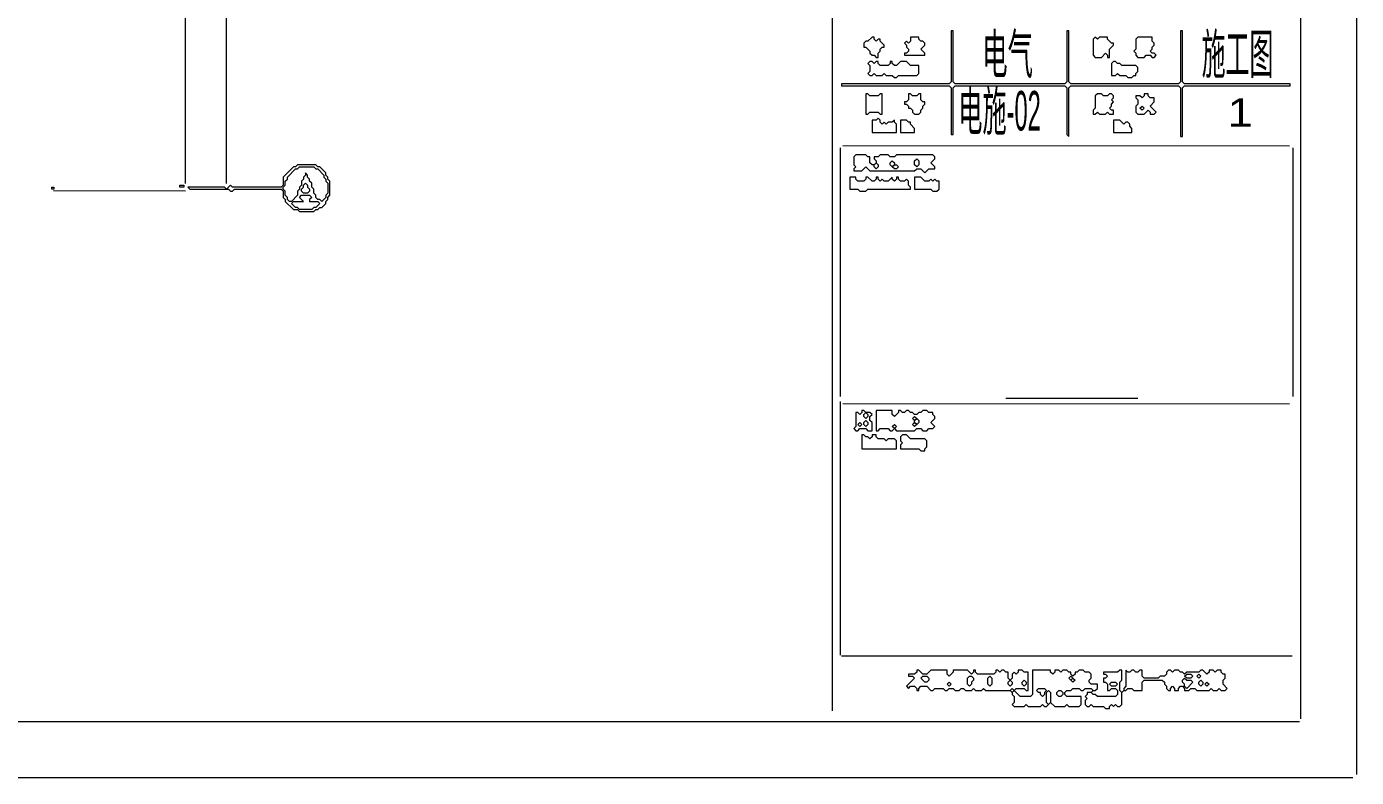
# Model space of a CAD drawing. Extents: x 67 to 3049, y 50 to 1736.
# Drawn here: x 2394 to 3049, y 50 to 420 of the extents above; entities that cross this region are included whole.
import ezdxf

# ---------------------------------------------------------------- set-up
doc = ezdxf.new("R2010")
doc.units = 0
for name, color, linetype, lineweight in [('OCR_TEXT', 6, 'Continuous', 0), ('TEXT_FALLBACK_OUTLINE', 2, 'Continuous', 0), ('TRACE_STRAIGHT', 5, 'Continuous', 0), ('TRACE_TEXT_SYMBOL', 6, 'Continuous', 0)]:
    doc.layers.add(name, color=color, linetype=linetype, lineweight=lineweight)
doc.styles.add('wqy-unicode', font='wqy-unicode.lff')

msp = doc.modelspace()

# ---------------------------------------------------------------- linework, layer by layer
at = {"layer": 'TEXT_FALLBACK_OUTLINE', "color": 2}
for points in [[(2810, 415), (2808, 413), (2807, 413), (2806, 412), (2806, 410), (2807, 410), (2809, 408), (2809, 407), (2810, 406), (2811, 406), (2812, 405), (2813, 405), (2813, 407), (2814, 408), (2814, 409), (2815, 410), (2816, 410), (2816, 411), (2814, 413), (2814, 414), (2813, 414), (2812, 413), (2811, 414), (2811, 415)], [(2829, 415), (2829, 413), (2828, 412), (2827, 413), (2826, 412), (2827, 411), (2827, 410), (2828, 409), (2828, 408), (2827, 407), (2826, 407), (2826, 406), (2836, 406), (2836, 407), (2834, 409), (2836, 411), (2836, 412), (2835, 413), (2834, 413), (2833, 414), (2833, 415)], [(2920, 415), (2919, 414), (2919, 406), (2920, 405), (2923, 405), (2925, 407), (2926, 406), (2926, 405), (2927, 405), (2927, 409), (2929, 411), (2929, 412), (2928, 412), (2926, 414), (2926, 415), (2922, 415), (2921, 414)], [(2941, 415), (2940, 414), (2940, 409), (2939, 408), (2940, 407), (2940, 406), (2941, 405), (2944, 405), (2945, 406), (2947, 406), (2948, 405), (2949, 405), (2950, 406), (2949, 407), (2948, 407), (2947, 408), (2948, 409), (2948, 410), (2949, 411), (2949, 412), (2948, 413), (2948, 415)], [(2809, 403), (2808, 402), (2809, 401), (2809, 398), (2808, 397), (2809, 396), (2810, 396), (2811, 397), (2812, 396), (2815, 396), (2816, 397), (2817, 396), (2820, 396), (2821, 395), (2822, 395), (2823, 396), (2832, 396), (2833, 397), (2833, 401), (2829, 401), (2827, 403), (2824, 403), (2822, 401), (2821, 401), (2820, 402), (2820, 403), (2819, 403), (2819, 402), (2818, 401), (2814, 401), (2813, 402), (2813, 403), (2812, 403), (2811, 402), (2810, 403)], [(2929, 403), (2928, 402), (2928, 396), (2930, 396), (2931, 397), (2932, 396), (2935, 396), (2936, 395), (2938, 395), (2939, 396), (2940, 396), (2940, 397), (2941, 398), (2941, 400), (2940, 401), (2933, 401), (2932, 402), (2931, 402), (2930, 403)], [(2807, 387), (2807, 377), (2808, 377), (2809, 378), (2813, 378), (2814, 377), (2815, 377), (2815, 387), (2814, 387), (2813, 386), (2809, 386), (2808, 387)], [(2828, 387), (2828, 384), (2827, 383), (2826, 383), (2826, 382), (2827, 382), (2828, 381), (2828, 380), (2829, 380), (2830, 379), (2830, 378), (2831, 377), (2833, 377), (2834, 378), (2834, 379), (2835, 380), (2835, 381), (2836, 382), (2836, 383), (2835, 383), (2834, 384), (2834, 387), (2833, 387), (2832, 386), (2830, 386), (2829, 387)], [(2921, 387), (2920, 386), (2920, 380), (2919, 379), (2919, 377), (2920, 377), (2921, 378), (2922, 377), (2925, 377), (2926, 378), (2927, 377), (2929, 377), (2929, 379), (2928, 379), (2927, 380), (2928, 381), (2928, 382), (2929, 383), (2928, 384), (2929, 385), (2929, 386), (2928, 387), (2927, 387), (2926, 386), (2924, 386), (2923, 387)], [(2944, 387), (2944, 386), (2943, 385), (2942, 386), (2940, 386), (2940, 385), (2941, 384), (2941, 382), (2940, 381), (2940, 378), (2941, 377), (2944, 377), (2946, 379), (2947, 378), (2947, 377), (2949, 377), (2950, 378), (2947, 381), (2949, 383), (2949, 385), (2947, 385), (2946, 386), (2946, 387)], [(2942, 380), (2943, 381), (2944, 380), (2943, 379)], [(2813, 375), (2812, 374), (2810, 374), (2810, 368), (2822, 368), (2822, 372), (2821, 373), (2821, 374), (2820, 373), (2818, 373), (2817, 372), (2816, 373), (2815, 372), (2814, 373), (2814, 374)], [(2824, 374), (2824, 368), (2831, 368), (2831, 370), (2829, 372), (2829, 373), (2828, 373), (2827, 374)], [(2929, 374), (2929, 368), (2938, 368), (2938, 370), (2937, 371), (2937, 372), (2936, 373), (2935, 373), (2934, 372), (2932, 374)], [(2802, 357), (2801, 356), (2801, 352), (2802, 351), (2801, 350), (2801, 349), (2805, 349), (2807, 351), (2809, 349), (2831, 349), (2832, 350), (2834, 350), (2836, 348), (2838, 350), (2841, 350), (2841, 351), (2839, 353), (2841, 355), (2841, 356), (2840, 357), (2822, 357), (2821, 356), (2819, 356), (2818, 357), (2814, 357), (2813, 356), (2811, 356), (2811, 355), (2812, 354), (2812, 353), (2811, 352), (2810, 352), (2809, 353), (2809, 356), (2808, 356), (2807, 357)], [(2819, 353), (2820, 354), (2821, 353), (2821, 352), (2820, 351), (2819, 352)], [(2831, 354), (2832, 355), (2833, 354), (2833, 352), (2832, 351), (2831, 352)], [(2811, 352), (2812, 353), (2813, 352), (2813, 351), (2812, 350), (2811, 351)], [(2820, 351), (2821, 352), (2822, 352), (2823, 351), (2822, 350), (2821, 350)], [(2799, 346), (2799, 340), (2803, 340), (2804, 339), (2807, 339), (2808, 340), (2829, 340), (2829, 341), (2828, 342), (2828, 344), (2827, 345), (2826, 344), (2824, 344), (2823, 345), (2823, 346), (2822, 346), (2822, 345), (2821, 344), (2820, 345), (2820, 346), (2818, 344), (2816, 344), (2815, 345), (2814, 344), (2813, 345), (2813, 346), (2812, 346), (2812, 345), (2811, 344), (2810, 344), (2808, 346), (2807, 346), (2807, 345), (2806, 344), (2803, 344), (2802, 345), (2802, 346)], [(2831, 346), (2831, 340), (2839, 340), (2840, 339), (2842, 339), (2843, 340), (2843, 344), (2842, 344), (2841, 345), (2840, 344), (2839, 345), (2838, 344), (2836, 344), (2834, 346)], [(2805, 231), (2805, 230), (2804, 229), (2803, 230), (2802, 230), (2802, 223), (2801, 222), (2802, 221), (2803, 221), (2804, 222), (2807, 222), (2808, 221), (2810, 221), (2810, 225), (2809, 226), (2809, 228), (2810, 229), (2809, 230), (2807, 230), (2806, 231)], [(2806, 229), (2807, 230), (2808, 229), (2808, 228), (2807, 227), (2806, 228)], [(2812, 231), (2812, 221), (2813, 221), (2814, 222), (2818, 222), (2819, 221), (2820, 221), (2821, 222), (2822, 221), (2831, 221), (2832, 222), (2834, 222), (2835, 221), (2837, 221), (2838, 222), (2840, 222), (2841, 223), (2839, 225), (2841, 227), (2841, 228), (2840, 229), (2840, 230), (2838, 230), (2837, 231), (2835, 231), (2834, 230), (2833, 230), (2832, 229), (2831, 229), (2830, 230), (2829, 230), (2828, 231), (2827, 231), (2826, 230), (2825, 230), (2824, 231), (2823, 231), (2823, 230), (2821, 228), (2820, 229), (2820, 231)], [(2803, 224), (2804, 225), (2805, 224), (2804, 223)], [(2806, 225), (2807, 226), (2808, 225), (2808, 224), (2807, 223), (2806, 224)], [(2820, 223), (2821, 224), (2822, 223), (2821, 222)], [(2830, 227), (2831, 228), (2832, 227), (2831, 226)], [(2830, 224), (2831, 225), (2832, 224), (2831, 223)], [(2831, 226), (2832, 227), (2833, 226), (2833, 225), (2832, 224), (2831, 225)], [(2805, 219), (2805, 212), (2822, 212), (2822, 216), (2821, 217), (2818, 217), (2817, 216), (2816, 217), (2813, 217), (2812, 218), (2812, 219), (2810, 219), (2810, 218), (2809, 217), (2808, 218), (2807, 218), (2806, 219)], [(2825, 219), (2824, 218), (2824, 216), (2825, 215), (2824, 214), (2824, 212), (2833, 212), (2834, 211), (2836, 211), (2836, 212), (2837, 213), (2837, 216), (2836, 217), (2829, 217), (2827, 219)], [(2834, 99), (2835, 100), (2837, 100), (2838, 99), (2838, 98), (2837, 97), (2836, 97)], [(2857, 99), (2858, 100), (2859, 100), (2860, 99), (2860, 98), (2859, 97), (2859, 96), (2858, 95), (2857, 96)], [(2867, 99), (2868, 100), (2869, 99), (2869, 96), (2868, 95), (2867, 96)], [(2907, 99), (2908, 100), (2909, 99), (2908, 98)], [(2908, 98), (2909, 99), (2910, 98), (2909, 97)], [(2963, 98), (2964, 99), (2965, 98), (2967, 98), (2968, 97), (2965, 94), (2964, 95), (2964, 96), (2963, 97)], [(2964, 100), (2965, 101), (2967, 101), (2968, 100), (2967, 99), (2965, 99)], [(2970, 100), (2971, 101), (2972, 100), (2971, 99)], [(2847, 96), (2848, 97), (2849, 96), (2848, 95)], [(2877, 97), (2878, 98), (2879, 97), (2879, 96), (2878, 95), (2877, 96)], [(2878, 93), (2879, 94), (2880, 93), (2879, 92)], [(2884, 97), (2885, 98), (2886, 97), (2886, 96), (2885, 95), (2884, 96)], [(2891, 93), (2892, 94), (2895, 94), (2896, 93), (2895, 92), (2895, 91), (2894, 90), (2893, 91), (2893, 92), (2892, 92)], [(2896, 92), (2897, 93), (2898, 92), (2898, 87), (2897, 86), (2896, 87)], [(2901, 92), (2902, 93), (2903, 93), (2904, 92), (2904, 91), (2903, 90), (2902, 90), (2901, 91)], [(2927, 96), (2928, 97), (2930, 97), (2931, 96), (2930, 95), (2928, 95)], [(2971, 97), (2972, 98), (2973, 97), (2973, 96), (2972, 95), (2971, 96)], [(2974, 96), (2975, 97), (2976, 96), (2975, 95)]]:
    msp.add_lwpolyline(points, close=True, dxfattribs=at)
for points in [[(2832, 103), (2832, 102), (2831, 101), (2828, 101), (2828, 100), (2830, 100), (2831, 99), (2827, 95), (2828, 94), (2829, 95), (2831, 95), (2832, 94), (2832, 93), (2833, 93), (2833, 94), (2834, 95), (2837, 95), (2839, 93), (2840, 93), (2841, 94), (2845, 94), (2846, 93), (2847, 93), (2848, 94), (2850, 94), (2851, 93), (2853, 93), (2854, 94), (2855, 94), (2856, 93), (2859, 93), (2860, 94), (2861, 93), (2864, 93), (2865, 94), (2866, 93), (2878, 93), (2879, 92), (2879, 91), (2880, 90), (2880, 87), (2879, 86), (2880, 85), (2885, 85), (2886, 86), (2887, 85), (2893, 85), (2894, 86), (2895, 85), (2896, 85), (2898, 87), (2900, 85), (2905, 85), (2906, 86), (2907, 85), (2912, 85), (2913, 86), (2913, 90), (2906, 90), (2905, 91), (2905, 92), (2906, 93), (2908, 93), (2909, 94)], [(2874, 103), (2873, 102), (2872, 103), (2871, 103), (2871, 102), (2870, 101), (2862, 101), (2861, 102), (2861, 103), (2860, 103), (2860, 102), (2859, 101), (2857, 103), (2850, 103), (2850, 102), (2848, 100), (2847, 101), (2847, 103), (2839, 103), (2837, 101), (2835, 101), (2833, 103), (2832, 103)], [(2926, 93), (2927, 93), (2928, 94), (2930, 94), (2931, 93), (2931, 91), (2930, 90), (2921, 90), (2920, 91), (2919, 91), (2918, 92), (2919, 93), (2920, 93), (2921, 94), (2921, 96), (2918, 96), (2917, 97), (2917, 98), (2918, 99), (2918, 101), (2917, 102), (2915, 102), (2914, 103), (2912, 103), (2911, 102), (2910, 102), (2910, 101), (2909, 100), (2908, 101), (2908, 102), (2907, 102), (2906, 103), (2904, 103), (2903, 102), (2902, 103), (2900, 103), (2900, 102), (2899, 101), (2898, 102), (2898, 103), (2889, 103), (2889, 91), (2888, 90), (2883, 90), (2880, 93), (2881, 94), (2885, 94), (2886, 93), (2887, 93), (2887, 102), (2885, 102), (2884, 103), (2882, 103), (2882, 102), (2881, 101), (2880, 102), (2879, 101), (2879, 99), (2878, 98), (2877, 99), (2877, 102), (2876, 102), (2875, 103), (2874, 103)], [(2982, 93), (2984, 93), (2985, 94), (2983, 96), (2983, 98), (2984, 99), (2984, 101), (2983, 101), (2982, 102), (2982, 103), (2980, 103), (2979, 102), (2978, 103), (2976, 103), (2976, 102), (2975, 101), (2973, 103), (2972, 103), (2971, 102), (2965, 102), (2964, 101), (2963, 102), (2962, 102), (2961, 103), (2959, 103), (2958, 102), (2957, 103), (2956, 103), (2955, 102), (2955, 101), (2954, 100), (2952, 100), (2951, 99), (2944, 99), (2943, 100), (2943, 103), (2942, 103), (2941, 102), (2940, 102), (2939, 103), (2938, 103), (2937, 102), (2936, 102), (2935, 103), (2935, 95), (2934, 94), (2934, 93), (2933, 92), (2932, 93), (2932, 97), (2933, 98), (2933, 103), (2932, 103), (2931, 102), (2924, 102), (2924, 101), (2925, 101), (2926, 100), (2925, 99), (2924, 99), (2924, 97), (2925, 97), (2926, 96), (2926, 93)], [(2909, 94), (2912, 94), (2913, 93), (2914, 93), (2915, 94), (2918, 94), (2919, 93), (2918, 92), (2916, 92), (2916, 91), (2915, 90), (2916, 89), (2915, 88), (2915, 86), (2916, 85), (2917, 85), (2918, 86), (2919, 85), (2924, 85), (2925, 84), (2927, 84), (2927, 85), (2928, 86), (2929, 85), (2930, 86), (2931, 85), (2932, 85), (2933, 86), (2933, 92), (2934, 93), (2935, 93), (2936, 94), (2938, 94), (2939, 93), (2943, 93), (2943, 97), (2944, 98), (2953, 98), (2954, 97), (2954, 96), (2955, 95), (2955, 94), (2956, 93), (2957, 93), (2957, 94), (2958, 95), (2959, 94), (2959, 93), (2961, 93), (2961, 94), (2962, 95), (2963, 95), (2964, 94), (2964, 93), (2966, 93), (2967, 94), (2969, 94), (2970, 93), (2976, 93), (2977, 94), (2978, 93), (2980, 93), (2981, 94), (2982, 93)]]:
    msp.add_lwpolyline(points, dxfattribs=at)
at = {"layer": 'TRACE_STRAIGHT', "color": 5}
for p, q in [((3048.606, 1734.125), (3048.606, 51.625)), ((2790.433, 1704.125), (2790.434, 82.875)), ((3021, 1708), (3021, 79)), ((2471.703, 535.375), (2471.703, 342.875)), ((2492.032, 342.875), (2492.046, 536.625)), ((2794.375, 360.375), (2794.376, 237.875)), ((2795.624, 361.614), (3015.625, 361.452)), ((3017.269, 360.375), (3017.269, 237.875)), ((2406.875, 339.31), (2471.879, 339.218)), ((2876, 237), (2941, 237)), ((2794.374, 235.375), (2794.377, 110.375)), ((2795.625, 234.377), (3015.625, 234.258)), ((2795, 110), (3017, 110)), ((93.125, 77.713), (3020.625, 77.668)), ((68.125, 50.108), (3046.875, 50.108))]:
    msp.add_line(p, q, dxfattribs=at)
at = {"layer": 'TRACE_TEXT_SYMBOL', "color": 6}
for points in [[(2849, 418), (2849, 393), (2848, 392), (2795, 392), (2795, 391), (2848, 391), (2849, 390), (2849, 367), (2850, 367), (2850, 390), (2851, 391), (2905, 391), (2906, 390), (2906, 367), (2907, 366), (2907, 390), (2908, 391), (2961, 391), (2962, 390), (2962, 366), (2963, 366), (2963, 390), (2964, 391), (3016, 391), (3016, 392), (2964, 392), (2963, 393), (2963, 418), (2962, 418), (2962, 393), (2961, 392), (2908, 392), (2907, 393), (2907, 418), (2906, 418), (2906, 393), (2905, 392), (2851, 392), (2850, 393), (2850, 418)], [(2527, 352), (2526, 351), (2525, 351), (2520, 346), (2520, 342), (2519, 341), (2495, 341), (2494, 342), (2492, 340), (2491, 341), (2473, 341), (2474, 340), (2493, 340), (2494, 339), (2495, 339), (2496, 340), (2519, 340), (2520, 339), (2520, 336), (2521, 335), (2521, 334), (2525, 330), (2527, 330), (2528, 329), (2535, 329), (2536, 330), (2537, 330), (2538, 331), (2539, 331), (2541, 333), (2541, 334), (2542, 335), (2542, 336), (2543, 337), (2543, 344), (2542, 345), (2542, 346), (2541, 347), (2541, 348), (2538, 351), (2537, 351), (2536, 352)], [(2527, 350), (2528, 351), (2535, 351), (2536, 350), (2537, 350), (2540, 347), (2540, 346), (2541, 345), (2541, 344), (2542, 343), (2542, 338), (2541, 337), (2541, 336), (2539, 334), (2538, 335), (2537, 335), (2536, 336), (2536, 337), (2535, 338), (2535, 340), (2534, 341), (2534, 343), (2533, 344), (2533, 345), (2532, 346), (2532, 347), (2531, 348), (2531, 347), (2530, 346), (2530, 345), (2529, 344), (2529, 342), (2528, 341), (2528, 340), (2527, 339), (2527, 337), (2524, 334), (2523, 334), (2522, 335), (2522, 336), (2521, 337), (2521, 339), (2520, 340), (2520, 341), (2521, 342), (2521, 344), (2522, 345), (2522, 346), (2526, 350)], [(2406, 341), (2407, 341), (2407, 340), (2406, 340)], [(2469, 342), (2471, 342), (2471, 341), (2469, 341)], [(2530, 342), (2531, 343), (2532, 342), (2532, 341), (2533, 340), (2533, 339), (2532, 338), (2530, 338), (2529, 339), (2529, 340), (2530, 341)], [(2528, 336), (2529, 337), (2533, 337), (2534, 336), (2533, 335), (2533, 334), (2537, 334), (2538, 333), (2536, 331), (2535, 331), (2534, 330), (2528, 330), (2527, 331), (2526, 331), (2524, 333), (2525, 334), (2530, 334)]]:
    msp.add_lwpolyline(points, close=True, dxfattribs=at)

# ---------------------------------------------------------------- texts
at = {"layer": 'OCR_TEXT', "color": 6, "style": 'wqy-unicode'}
for s, height, width, p in [('电气', 19.5, 0.469804, (2864.29, 396.92)), ('施工图', 19.5, 0.442065, (2972.41, 396.92)), ('电施-02', 19.5, 0.446978, (2852.52, 368.92)), ('1', 14.04, 1.202306, (2985.12, 370.822))]:
    msp.add_text(s, height=height, dxfattribs=dict(at, width=width)).set_placement(p)

doc.saveas('drawing.dxf')
